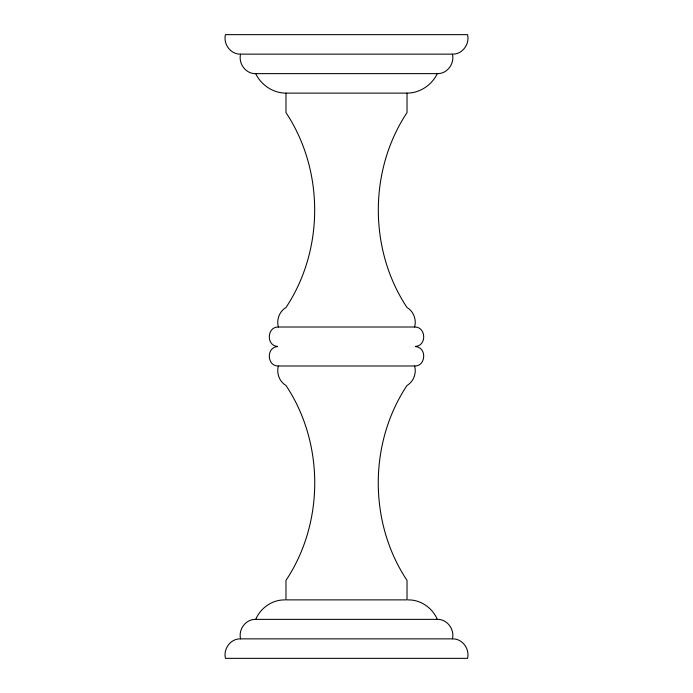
<?xml version="1.0" encoding="UTF-8"?>
<svg xmlns="http://www.w3.org/2000/svg" width="693" height="693" viewBox="0 0 693 693"><rect width="100%" height="100%" fill="white"/><g stroke="black" fill="none" stroke-linecap="round" stroke-linejoin="round"><path stroke-width="1.04" d="M240.575 54.141C238.219 63.617 245.816 73.986 255.708 73.631L437.292 73.631C447.184 73.986 454.781 63.617 452.425 54.141C462.318 54.496 469.915 44.127 467.55 34.65L225.45 34.65C223.085 44.127 230.682 54.496 240.575 54.141L452.425 54.141M452.425 638.859C454.781 629.383 447.184 619.014 437.292 619.369L255.708 619.369C245.816 619.014 238.219 629.383 240.575 638.859C230.682 638.504 223.085 648.873 225.45 658.35L467.55 658.35C469.915 648.873 462.318 638.504 452.425 638.859L240.575 638.859M278.404 365.991C276.29 373.215 279.418 381.661 285.975 385.481C324.324 443.044 324.324 522.825 285.975 580.387L285.975 599.878L407.025 599.878L407.025 580.387C368.676 522.825 368.676 443.044 407.025 385.481C413.582 381.661 416.71 373.215 414.596 365.991L278.404 365.991C266.805 366.311 266.043 347.184 277.598 346.613M277.598 346.387C266.043 345.816 266.805 326.689 278.404 327.009L414.596 327.009C416.71 319.785 413.582 311.339 407.025 307.519C368.763 249.922 368.763 170.209 407.025 112.612L407.025 93.122C419.793 93.148 431.869 85.092 437.292 73.631M255.708 619.369C260.551 607.917 272.436 599.575 284.996 599.913M415.402 346.387C426.957 345.816 426.195 326.689 414.596 327.009M414.596 365.991C426.195 366.311 426.957 347.184 415.402 346.613M255.708 73.631C261.131 85.092 273.207 93.148 285.975 93.122L407.025 93.122M408.004 599.913C420.564 599.575 432.449 607.917 437.292 619.369M278.404 327.009C276.29 319.785 279.418 311.339 285.975 307.519C324.237 249.922 324.237 170.209 285.975 112.612L285.975 93.122"/></g></svg>
